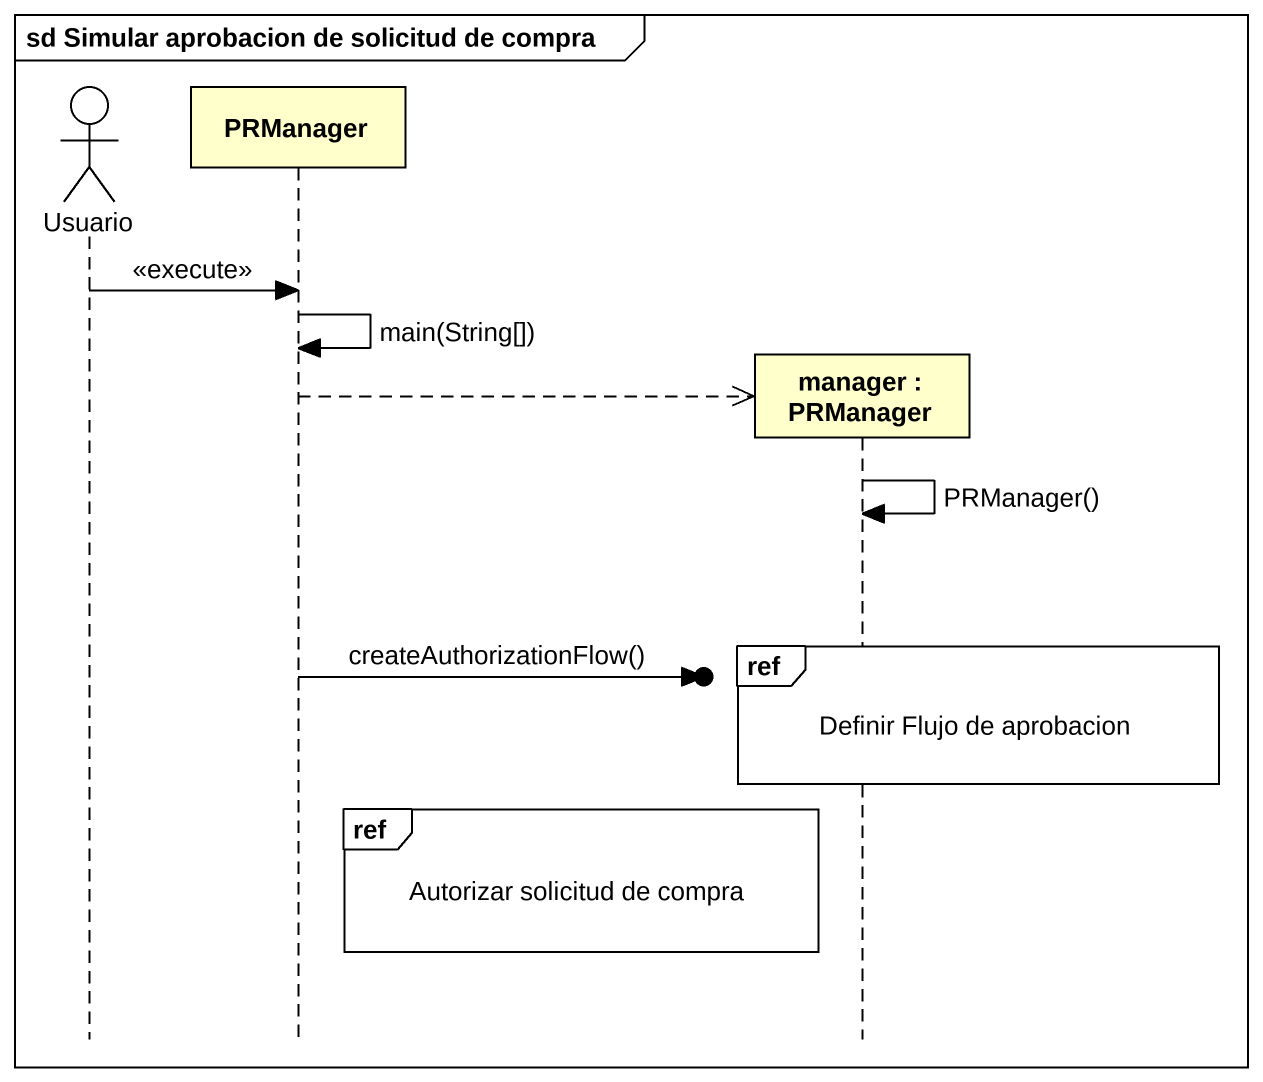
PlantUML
@startuml
mainframe sd Simular aprobacion de solicitud de compra
hide footbox
actor Usuario
participant PRManager
participant "manager : PRManager" as manager

Usuario -> PRManager : <<execute>>
PRManager -> PRManager : main(String[])
PRManager -->> manager **
manager -> manager : PRManager()
ref over manager : Definir Flujo de aprobacion
PRManager ->o] : createAuthorizationFlow()
ref over manager : Autorizar solicitud de compra
@enduml
